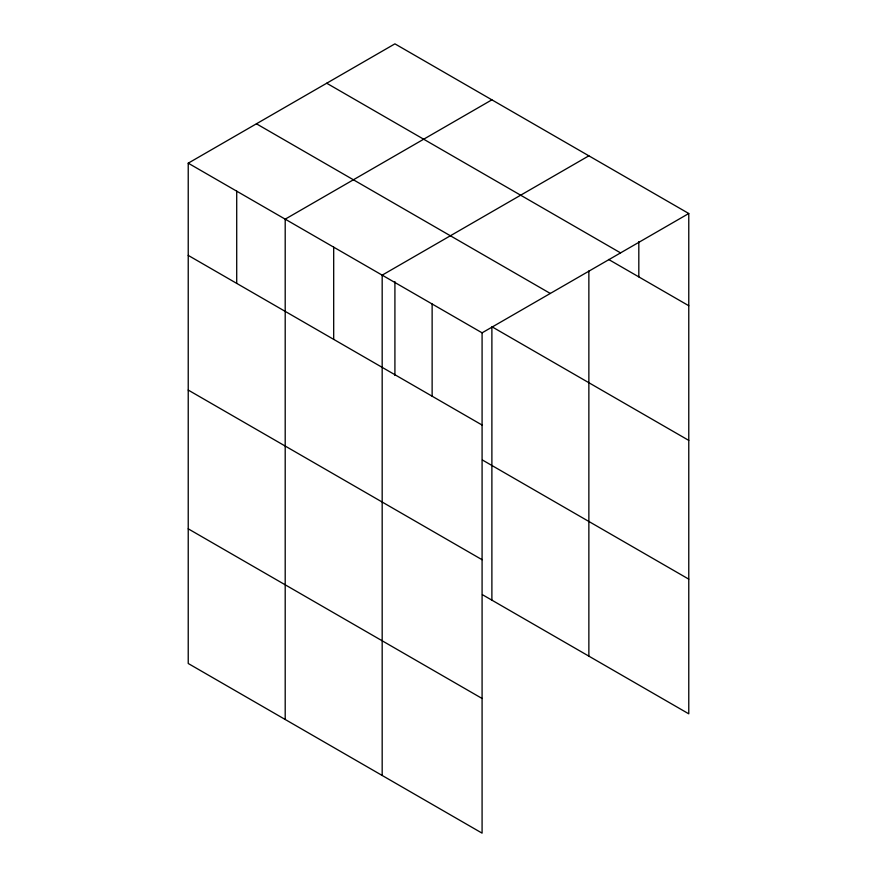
<?xml version="1.0" encoding="UTF-8"?>
<svg xmlns="http://www.w3.org/2000/svg" width="877" height="877" viewBox="0 0 877 877"><rect width="100%" height="100%" fill="white"/><g stroke="black" fill="none" stroke-linecap="round" stroke-linejoin="round"><path stroke-width="1.32" d="M188.226 163.177L482.087 332.832L482.087 833.15L188.226 663.494L188.226 163.177L394.913 43.85L688.774 213.506L688.774 713.823L482.427 594.694M491.887 99.835L285.2 219.162L285.2 719.48M588.862 155.821L382.175 275.148L382.175 775.465M482.087 332.832L688.774 213.506M326.704 83.227L620.565 252.883M608.605 259.449L688.774 305.733M256.435 123.8L550.296 293.455M688.774 440.397L491.887 326.726L491.887 600.153M188.226 255.393L482.087 425.049M482.427 460.019L688.774 579.149M188.226 390.068L482.087 559.723M188.226 528.82L482.087 698.476M638.818 241.624L638.818 276.891M588.862 270.938L588.862 656.139M432.131 303.99L432.131 396.207M394.913 281.627L394.913 375.488M333.688 247.161L333.688 339.377M236.713 191.164L236.713 283.392"/></g></svg>
